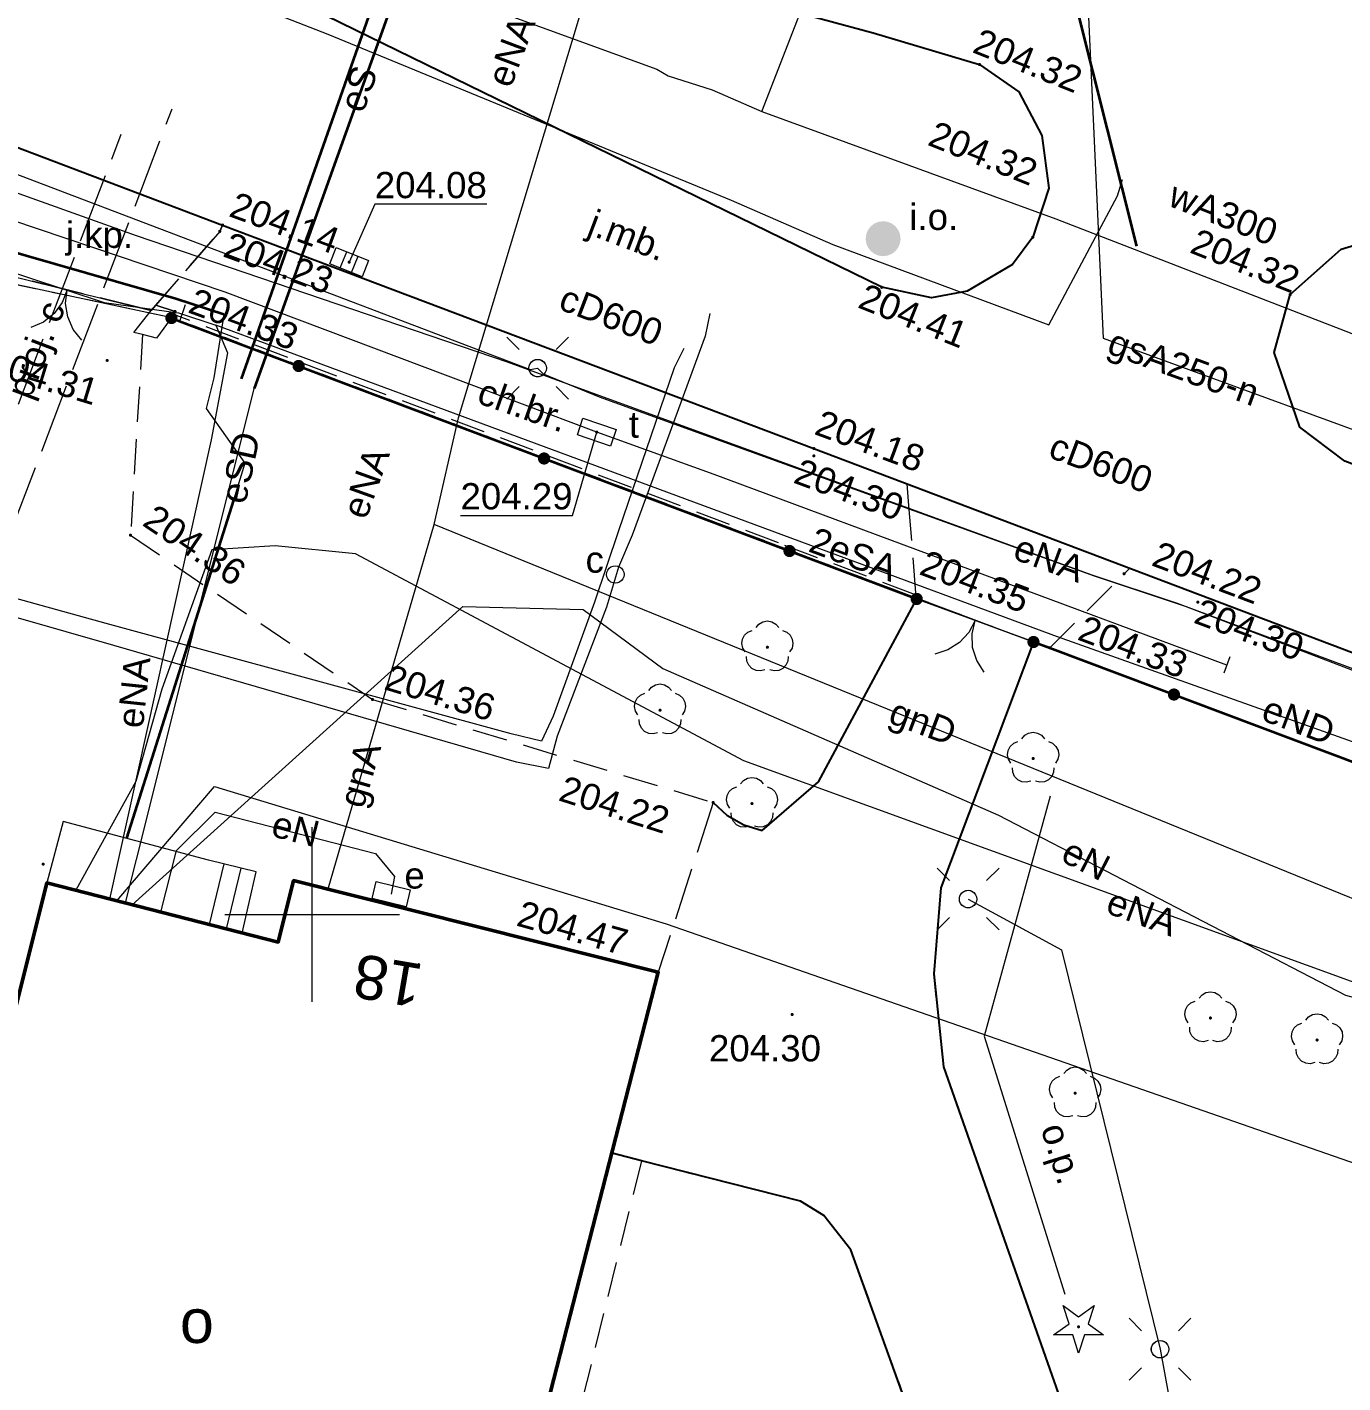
# Model space of a CAD drawing. Extents: x 0 to 7423283, y 0 to 5548300.
# Drawn here: x 7422291.85 to 7422329.48, y 5548236.61 to 5548275.37 of the extents above; entities that cross this region are included whole.
import ezdxf
from ezdxf.enums import TextEntityAlignment as Align

# ---------------------------------------------------------------- set-up
doc = ezdxf.new("R2010")
doc.units = 0
doc.header["$PDSIZE"] = 0.75
for name, pattern in [('PRZER1-1', [2, 1, -1]), ('PRZER2-1', [3, 2, -1]), ('PRZER3-1', [4, 3, -1]), ('PRZER4-1', [5, 4, -1])]:
    doc.linetypes.add(name, pattern=pattern)
doc.layers.get('0').update_dxf_attribs({"linetype": 'CONTINUOUS', "lineweight": 13})
for name, color, linetype, lineweight in [('BUIB04_02', 7, 'CONTINUOUS', 18), ('EGBC03', 7, 'CONTINUOUS', 18), ('EGBS10', 7, 'CONTINUOUS', 18), ('GEPADR', 7, 'CONTINUOUS', 18), ('GEPADR_O', 7, 'CONTINUOUS', 18), ('GSLKOC', 7, 'CONTINUOUS', 18), ('KTCR02', 7, 'PRZER2-1', 18), ('KTCR02_O', 7, 'PRZER2-1', 18), ('KTJZ01', 7, 'PRZER3-1', 18), ('KTJZ01_O', 7, 'PRZER3-1', 18), ('KTKR01', 7, 'CONTINUOUS', 25), ('KTOK02', 7, 'CONTINUOUS', 18), ('KTOK05_01', 7, 'CONTINUOUS', 35), ('RTPW02', 7, 'CONTINUOUS', 13), ('RTPW02_O', 7, 'CONTINUOUS', 13), ('SUSM', 7, 'CONTINUOUS', 18)]:
    doc.layers.add(name, color=color, linetype=linetype, lineweight=lineweight)
for name, color, linetype, lineweight, true_color in [('EGBB01', 7, 'CONTINUOUS', 50, 0x0a0909), ('EGBB01_O', 7, 'CONTINUOUS', 50, 0x0a0909), ('EGBD03', 7, 'CONTINUOUS', 18, 0x008000), ('EGBP04', 7, 'CONTINUOUS', 18, 0x008000), ('EGBU01', 7, 'PRZER1-1', 18, 0x008000), ('OBOO08_01', 7, 'CONTINUOUS', 13, 0x0a0909), ('OBOO08_01_O', 7, 'CONTINUOUS', 13, 0x0a0909), ('OBOP01', 7, 'CONTINUOUS', 18, 0x008000), ('OBOP02', 7, 'CONTINUOUS', 18, 0x008000), ('OBOP05_02', 7, 'CONTINUOUS', 18, 0x0a0909), ('OBOP05_02_O', 7, 'CONTINUOUS', 18, 0x0a0909), ('SUOP03', 1, 'CONTINUOUS', 35, 0xff0000), ('SUPC01', 7, 'CONTINUOUS', 18, 0xd200d2), ('SUPC01_O', 7, 'CONTINUOUS', 18, 0xd200d2), ('SUPC05', 7, 'CONTINUOUS', 18, 0xd200d2), ('SUPC05_O', 7, 'CONTINUOUS', 18, 0xd200d2), ('SUPE03', 1, 'CONTINUOUS', 18, 0xff0000), ('SUPE03_O', 1, 'CONTINUOUS', 18, 0xff0000), ('SUPE04', 1, 'CONTINUOUS', 18, 0xff0000), ('SUPE04_O', 1, 'CONTINUOUS', 18, 0xff0000), ('SUPG03', 7, 'CONTINUOUS', 18, 0xbfbf00), ('SUPG03_O', 7, 'CONTINUOUS', 18, 0xbfbf00), ('SUPG04', 7, 'CONTINUOUS', 18, 0xbfbf00), ('SUPG04_O', 7, 'CONTINUOUS', 18, 0xbfbf00), ('SUPK03', 7, 'CONTINUOUS', 18, 0x803300), ('SUPT01', 7, 'CONTINUOUS', 18, 0xff9100), ('SUPW03', 5, 'CONTINUOUS', 18, 0x0000ff), ('SUPW03_O', 5, 'CONTINUOUS', 18, 0x0000ff), ('SUUS05', 7, 'CONTINUOUS', 18, 0x0a0909), ('SUUS15', 7, 'CONTINUOUS', 18, 0xff9100), ('SUUS15_O', 7, 'CONTINUOUS', 18, 0xff9100), ('SUUS18_01', 7, 'CONTINUOUS', 18, 0x0a0909), ('SUUS18_01_O', 7, 'CONTINUOUS', 18, 0x0a0909), ('SUXX_01', 7, 'CONTINUOUS', 18, 0x0a0909)]:
    doc.layers.add(name, color=color, linetype=linetype, lineweight=lineweight, true_color=true_color)
for name, color, linetype, true_color in [('SUPS01_05', 7, 'CONTINUOUS', 0x803300), ('SUPS01_05_O', 7, 'CONTINUOUS', 0x803300), ('SUPS01_07', 7, 'CONTINUOUS', 0xff9100), ('SUPS01_07_O', 7, 'CONTINUOUS', 0xff9100)]:
    doc.layers.add(name, color=color, linetype=linetype, true_color=true_color)
doc.styles.add('GEO-INFO', font='Arial')

# ---------------------------------------------------------------- blocks, each defined once
blk = doc.blocks.new('EPPGN')
blk.add_hatch(color=0).paths.add_polyline_path([(-0.09, 0), (-0.085595, -0.027812), (-0.072812, -0.052901), (-0.052901, -0.072812), (-0.027812, -0.085595), (0, -0.09), (0.027812, -0.085595), (0.052901, -0.072812), (0.072812, -0.052901), (0.085595, -0.027812), (0.09, 0), (0.085595, 0.027812), (0.072812, 0.052901), (0.052901, 0.072812), (0.027812, 0.085595), (0, 0.09), (-0.027812, 0.085595), (-0.052901, 0.072812), (-0.072812, 0.052901), (-0.085595, 0.027812)])
blk = doc.blocks.new('KOLO')
blk.add_hatch(color=0).paths.add_polyline_path([(0, 0.5), (-0.12941, 0.482963), (-0.25, 0.433013), (-0.353553, 0.353553), (-0.433013, 0.25), (-0.482963, 0.12941), (-0.5, 0), (-0.482963, -0.12941), (-0.433013, -0.25), (-0.353553, -0.353553), (-0.25, -0.433013), (-0.12941, -0.482963), (0, -0.5), (0.12941, -0.482963), (0.25, -0.433013), (0.353553, -0.353553), (0.433013, -0.25), (0.482963, -0.12941), (0.5, 0), (0.482963, 0.12941), (0.433013, 0.25), (0.353553, 0.353553), (0.25, 0.433013), (0.12941, 0.482963)])
blk = doc.blocks.new('OKRAG_PELNY')
at = {"color": 0}
blk.add_lwpolyline([(0.5, 0), (0.482963, -0.12941), (0.433013, -0.25), (0.353553, -0.353553), (0.25, -0.433013), (0.12941, -0.482963), (0, -0.5), (-0.12941, -0.482963), (-0.25, -0.433013), (-0.353553, -0.353553), (-0.433013, -0.25), (-0.482963, -0.12941), (-0.5, 0), (-0.482963, 0.12941), (-0.433013, 0.25), (-0.353553, 0.353553), (-0.25, 0.433013), (-0.12941, 0.482963), (0, 0.5), (0.12941, 0.482963), (0.25, 0.433013), (0.353553, 0.353553), (0.433013, 0.25), (0.482963, 0.12941)], close=True, dxfattribs=at)
blk = doc.blocks.new('SUSM01_01')
at = {"color": 0}
for points in [[(-0.353553, 0.353553), (-0.212132, 0.212132)], [(0.353553, 0.353553), (0.212132, 0.212132)], [(-0.353553, -0.353553), (-0.212132, -0.212132)], [(0.353553, -0.353553), (0.212132, -0.212132)]]:
    blk.add_lwpolyline(points, dxfattribs=at)
blk.add_lwpolyline([(0.1, 0), (0.093969, -0.034202), (0.076604, -0.064279), (0.05, -0.086603), (0.025882, -0.096593), (0, -0.1), (-0.025882, -0.096593), (-0.05, -0.086603), (-0.073305, -0.068017), (-0.090097, -0.043388), (-0.098883, -0.014904), (-0.098883, 0.014904), (-0.090097, 0.043388), (-0.073305, 0.068017), (-0.05, 0.086603), (-0.022252, 0.097493), (0.007473, 0.09972), (0.036534, 0.093087), (0.062349, 0.078183), (0.082624, 0.056332), (0.095557, 0.029476)], close=True, dxfattribs=at)
blk = doc.blocks.new('POINT')
at = {"color": 0}
blk.add_point((0, 0), dxfattribs=at)
blk = doc.blocks.new('SPDIP')
blk.add_hatch(color=0).paths.add_polyline_path([(-0.09, 0), (-0.085595, -0.027812), (-0.072812, -0.052901), (-0.052901, -0.072812), (-0.027812, -0.085595), (0, -0.09), (0.027812, -0.085595), (0.052901, -0.072812), (0.072812, -0.052901), (0.085595, -0.027812), (0.09, 0), (0.085595, 0.027812), (0.072812, 0.052901), (0.052901, 0.072812), (0.027812, 0.085595), (0, 0.09), (-0.027812, 0.085595), (-0.052901, 0.072812), (-0.072812, 0.052901), (-0.085595, 0.027812)])
at = {"color": 0}
blk.add_lwpolyline([(0.177062, -0.544942), (-0.463555, -1.426676), (-0.463555, -0.336792), (-1.500096, 0), (-0.463555, 0.336792), (-0.463555, 1.426676), (0.177062, 0.544942), (1.213603, 0.881734), (0.572986, 0), (1.213603, -0.881734)], close=True, dxfattribs=at)
blk = doc.blocks.new('SPDLP')
blk.add_hatch(color=0).paths.add_polyline_path([(-0.09, 0), (-0.085595, -0.027812), (-0.072812, -0.052901), (-0.052901, -0.072812), (-0.027812, -0.085595), (0, -0.09), (0.027812, -0.085595), (0.052901, -0.072812), (0.072812, -0.052901), (0.085595, -0.027812), (0.09, 0), (0.085595, 0.027812), (0.072812, 0.052901), (0.052901, 0.072812), (0.027812, 0.085595), (0, 0.09), (-0.027812, 0.085595), (-0.052901, 0.072812), (-0.072812, 0.052901), (-0.085595, 0.027812)])
at = {"color": 0}
for points in [[(-1.292703, 0.137547), (-1.355024, 0.389802), (-1.327532, 0.648184), (-1.213525, 0.881678), (-1.026689, 1.062258), (-0.78945, 1.168249), (-0.530282, 1.186929)], [(-0.268652, 1.271938), (-0.048001, 1.40916), (0.20623, 1.462858), (0.463525, 1.426585), (0.693003, 1.304695), (0.867117, 1.11182), (0.964971, 0.871109)], [(1.126667, 0.648554), (1.325358, 0.481106), (1.454989, 0.255912), (1.5, 0), (1.454989, -0.255912), (1.325358, -0.481106), (1.126667, -0.648554)], [(-0.530282, -1.186929), (-0.78945, -1.168249), (-1.026689, -1.062258), (-1.213525, -0.881678), (-1.327532, -0.648184), (-1.355024, -0.389802), (-1.292703, -0.137547)], [(0.964971, -0.871109), (0.867117, -1.11182), (0.693003, -1.304695), (0.463525, -1.426585), (0.20623, -1.462858), (-0.048001, -1.40916), (-0.268652, -1.271938)]]:
    blk.add_lwpolyline(points, dxfattribs=at)
blk = doc.blocks.new('PROSTOKAT2-1_PELNY')
at = {"color": 0}
blk.add_lwpolyline([(1, 0.5), (1, -0.5), (-1, -0.5), (-1, 0.5)], close=True, dxfattribs=at)
blk = doc.blocks.new('SUUS05')
at = {"color": 0}
blk.add_lwpolyline([(0.5, -0.25), (-0.5, -0.25), (-0.5, 0.25), (0.5, 0.25)], close=True, dxfattribs=at)
for points in [[(-0.175, -0.25), (-0.175, 0.25)], [(0.175, -0.25), (0.175, 0.25)]]:
    blk.add_lwpolyline(points, dxfattribs=at)
blk = doc.blocks.new('SZAFA1')
at = {"color": 0}
blk.add_lwpolyline([(-1, -0.5), (-1, 0.5), (1, 0.5), (1, -0.5)], close=True, dxfattribs=at)
blk = doc.blocks.new('PION_C')
at = {"color": 0}
blk.add_lwpolyline([(0, 0.5), (0, -0.5)], dxfattribs=at)
blk = doc.blocks.new('SLBRA')
at = {"color": 0}
for points in [[(0, 0), (-0.068148, -0.517638), (-0.267949, -1), (-0.585786, -1.414214), (-1, -1.732051)], [(1, -1.732051), (0.585786, -1.414214), (0.267949, -1), (0.068148, -0.517638), (0, 0)]]:
    blk.add_lwpolyline(points, dxfattribs=at)

msp = doc.modelspace()

# ---------------------------------------------------------------- linework, layer by layer
at = {"color": 7, "linetype": 'Continuous', "lineweight": 13, "elevation": 100, "flags": 128}
for points in [[(7422300, 5548247.5), (7422300, 5548252.5)], [(7422297.5, 5548250), (7422302.5, 5548250)]]:
    msp.add_lwpolyline(points, dxfattribs=at)
at = {"layer": 'BUIB04_02', "color": 7, "linetype": 'Continuous', "lineweight": 18, "elevation": 10.18}
msp.add_lwpolyline([(7422295.4, 5548267.27), (7422295.53, 5548267.42), (7422296.08, 5548267.24), (7422296.05, 5548267.15), (7422295.55, 5548266.48), (7422295.15, 5548266.58), (7422294.9, 5548266.64)], close=True, dxfattribs=at)
at = {"layer": 'EGBB01', "color": 18, "linetype": 'Continuous', "lineweight": 50, "true_color": 0x0a0909, "elevation": 10.26}
msp.add_lwpolyline([(7422306.26, 5548234.16), (7422309.9, 5548248.35), (7422299.47, 5548250.97), (7422299.03, 5548249.21), (7422292.41, 5548250.9), (7422289.98, 5548241.21), (7422270.8, 5548246.24), (7422271.29, 5548248.19), (7422267.33, 5548249.22), (7422266.83, 5548247.22), (7422260.38, 5548248.91)], dxfattribs=at)
at = {"layer": 'EGBC03', "color": 7, "linetype": 'Continuous', "lineweight": 18, "elevation": 10.26}
msp.add_lwpolyline([(7422306.26, 5548234.16), (7422309.9, 5548248.35), (7422299.47, 5548250.97), (7422299.03, 5548249.21), (7422292.41, 5548250.9), (7422289.98, 5548241.21), (7422270.8, 5548246.24), (7422266.83, 5548247.22), (7422260.38, 5548248.91)], dxfattribs=at)
at = {"layer": 'EGBD03', "color": 96, "linetype": 'Continuous', "lineweight": 18, "true_color": 0x008000, "elevation": 10.3}
msp.add_lwpolyline([(7422255.35, 5548278.49), (7422248.49, 5548253.1), (7422240.39, 5548223.47), (7422232.19, 5548193.55), (7422247.5, 5548189.15), (7422282.6, 5548180.41), (7422301.87, 5548175.57), (7422312.62, 5548173.61), (7422317.43, 5548172.74), (7422345.7, 5548248.35), (7422295.99, 5548267.06), (7422289.86, 5548268.36), (7422265.15, 5548275.67)], close=True, dxfattribs=at)
at = {"layer": 'EGBS10', "color": 7, "linetype": 'Continuous', "lineweight": 18, "elevation": 10.26}
msp.add_lwpolyline([(7422298, 5548249.47), (7422298.4, 5548251.22), (7422297.04, 5548251.55), (7422292.88, 5548252.66), (7422292.41, 5548250.9)], close=True, dxfattribs=at)
at = {"layer": 'EGBS10', "color": 7, "linetype": 'Continuous', "lineweight": 18, "elevation": 10.26, "flags": 128}
for points in [[(7422297.477, 5548251.444), (7422297.057, 5548249.711)], [(7422297.963, 5548251.326), (7422297.541, 5548249.587)]]:
    msp.add_lwpolyline(points, dxfattribs=at)
at = {"layer": 'EGBU01', "color": 7, "linetype": 'Continuous', "lineweight": 18, "elevation": 10.17}
msp.add_lwpolyline([(7422337.27, 5548225.81), (7422345.7, 5548248.35), (7422295.99, 5548267.06), (7422289.86, 5548268.36), (7422265.15, 5548275.67), (7422255.35, 5548278.49), (7422248.49, 5548253.1), (7422240.39, 5548223.47), (7422232.19, 5548193.55), (7422247.5, 5548189.15), (7422282.6, 5548180.41), (7422301.87, 5548175.57), (7422312.62, 5548173.61), (7422317.43, 5548172.74)], close=True, dxfattribs=at)
at = {"layer": 'EGBU01', "color": 96, "linetype": 'PRZER1-1', "lineweight": 18, "ltscale": 0.5, "true_color": 0x008000, "elevation": 10.18}
msp.add_lwpolyline([(7422337.27, 5548225.81), (7422345.7, 5548248.35), (7422295.99, 5548267.06), (7422289.86, 5548268.36), (7422265.15, 5548275.67), (7422255.35, 5548278.49), (7422248.49, 5548253.1), (7422240.39, 5548223.47), (7422232.19, 5548193.55), (7422247.5, 5548189.15), (7422282.6, 5548180.41), (7422301.87, 5548175.57), (7422312.62, 5548173.61), (7422317.43, 5548172.74)], close=True, dxfattribs=at)
at = {"layer": 'GSLKOC', "color": 7, "linetype": 'PRZER2-1', "lineweight": 18, "ltscale": 0.5, "elevation": 10.18}
for points in [[(7422295.15, 5548266.58), (7422294.81, 5548260.84), (7422301.73, 5548256.15), (7422311.47, 5548253.2)], [(7422309.42, 5548242.96), (7422307.4, 5548234.81), (7422310.98, 5548233.85), (7422310.55, 5548232.11), (7422319.191, 5548229.907)]]:
    msp.add_lwpolyline(points, dxfattribs=at)
at = {"layer": 'KTCR02', "color": 7, "linetype": 'PRZER2-1', "lineweight": 18, "ltscale": 0.5, "elevation": 10.18}
for points in [[(7422295.53, 5548267.42), (7422297.36, 5548269.53), (7422297.44, 5548269.71), (7422314.35, 5548263.32), (7422317.011, 5548262.313), (7422317.06, 5548261.69), (7422317.26, 5548259.14), (7422313.34, 5548260.62), (7422296.05, 5548267.15), (7422296.08, 5548267.24)], [(7422321.1, 5548257.62), (7422323.22, 5548259.74), (7422323.381, 5548259.901), (7422341.4, 5548253.08), (7422356.43, 5548247.36), (7422356.39, 5548247.18), (7422356.76, 5548244.27), (7422339.07, 5548250.97), (7422339.04, 5548250.88)]]:
    msp.add_lwpolyline(points, close=True, dxfattribs=at)
at = {"layer": 'KTJZ01', "color": 7, "linetype": 'PRZER3-1', "lineweight": 18, "ltscale": 0.5, "elevation": 10.18}
for points in [[(7422296.73, 5548277.49), (7422296.02, 5548278.06), (7422295.72, 5548278.83), (7422295.85, 5548279.56), (7422296.46, 5548280.19), (7422297.31, 5548280.44), (7422303.36, 5548278.64), (7422306.96, 5548277.66), (7422316.05, 5548275.21), (7422319.09, 5548274.3), (7422320.21, 5548273.52), (7422320.87, 5548272.27), (7422321.07, 5548270.76), (7422320.61, 5548269.36), (7422320.03, 5548268.58), (7422318.73, 5548267.82), (7422317.71, 5548267.63), (7422316.29, 5548267.93)], [(7422290.59, 5548268.45), (7422290.64, 5548268.77), (7422290.4, 5548272.16), (7422290.47, 5548272.35), (7422297.44, 5548269.71), (7422297.36, 5548269.53), (7422295.53, 5548267.42), (7422295.4, 5548267.27)], [(7422329.53, 5548262.96), (7422328.25, 5548263.93), (7422327.51, 5548266.07), (7422327.97, 5548267.72), (7422329.43, 5548269.02), (7422331.02, 5548269.5), (7422332.57, 5548269.17), (7422348.64, 5548263.05), (7422386.58, 5548248.69), (7422433.37, 5548230.93), (7422434.61, 5548230.22), (7422435.35, 5548229.28), (7422435.74, 5548227.97), (7422435.48, 5548226.65), (7422434.44, 5548225.18), (7422432.23, 5548224.24), (7422429.09, 5548225.14), (7422383.01, 5548242.62), (7422358.98, 5548251.79)]]:
    msp.add_lwpolyline(points, close=True, dxfattribs=at)
msp.add_lwpolyline([(7422324.43, 5548227.5), (7422318.06, 5548245.64), (7422317.78, 5548248.3), (7422317.98, 5548250.76), (7422320.63, 5548257.79), (7422317.29, 5548259.02), (7422314.48, 5548253.79), (7422312.87, 5548252.4), (7422312.35, 5548252.56), (7422311.86, 5548252.84), (7422311.47, 5548253.2), (7422309.9, 5548248.35), (7422308.577, 5548243.174), (7422309.42, 5548242.96), (7422313.97, 5548241.8), (7422314.63, 5548241.39), (7422315.41, 5548240.41), (7422319.68, 5548228.55)], dxfattribs=at)
at = {"layer": 'KTKR01', "color": 7, "linetype": 'Continuous', "lineweight": 25, "elevation": 10.18}
for points in [[(7422240.02, 5548291.48), (7422254.7, 5548285.88), (7422258.43, 5548284.45), (7422259.85, 5548283.95), (7422290.47, 5548272.35), (7422297.44, 5548269.71), (7422314.35, 5548263.32), (7422341.4, 5548253.08), (7422356.43, 5548247.36), (7422363.18, 5548244.79), (7422391.68, 5548234), (7422412.76, 5548225.96), (7422436.61, 5548216.94), (7422447.83, 5548212.7), (7422451.56, 5548211.28)], [(7422311.47, 5548253.2), (7422311.86, 5548252.84), (7422312.35, 5548252.56), (7422312.87, 5548252.4), (7422314.48, 5548253.79), (7422317.29, 5548259.02)], [(7422320.63, 5548257.79), (7422317.98, 5548250.76), (7422317.78, 5548248.3), (7422318.06, 5548245.64), (7422324.43, 5548227.5), (7422325.51, 5548225.5), (7422327.18, 5548224.01), (7422335.65, 5548221.55)], [(7422319.68, 5548228.55), (7422315.41, 5548240.41), (7422314.63, 5548241.39), (7422313.97, 5548241.8), (7422309.42, 5548242.96), (7422308.577, 5548243.174)]]:
    msp.add_lwpolyline(points, dxfattribs=at)
for points in [[(7422296.73, 5548277.49), (7422296.02, 5548278.06), (7422295.72, 5548278.83), (7422295.85, 5548279.56), (7422296.46, 5548280.19), (7422297.31, 5548280.44), (7422303.36, 5548278.64), (7422306.96, 5548277.66), (7422316.05, 5548275.21), (7422319.09, 5548274.3), (7422320.21, 5548273.52), (7422320.87, 5548272.27), (7422321.07, 5548270.76), (7422320.61, 5548269.36), (7422320.03, 5548268.58), (7422318.73, 5548267.82), (7422317.71, 5548267.63), (7422316.29, 5548267.93)], [(7422329.53, 5548262.96), (7422328.25, 5548263.93), (7422327.51, 5548266.07), (7422327.97, 5548267.72), (7422329.43, 5548269.02), (7422331.02, 5548269.5), (7422332.57, 5548269.17), (7422348.64, 5548263.05), (7422386.58, 5548248.69), (7422433.37, 5548230.93), (7422434.61, 5548230.22), (7422435.35, 5548229.28), (7422435.74, 5548227.97), (7422435.48, 5548226.65), (7422434.44, 5548225.18), (7422432.23, 5548224.24), (7422429.09, 5548225.14), (7422383.01, 5548242.62), (7422358.98, 5548251.79)]]:
    msp.add_lwpolyline(points, close=True, dxfattribs=at)
at = {"layer": 'KTOK02', "color": 7, "linetype": 'Continuous', "lineweight": 18, "elevation": 10.18}
for points in [[(7422290.59, 5548268.45), (7422295.4, 5548267.27)], [(7422317.29, 5548259.02), (7422320.63, 5548257.79)]]:
    msp.add_lwpolyline(points, dxfattribs=at)
at = {"layer": 'KTOK05_01', "color": 7, "linetype": 'Continuous', "lineweight": 35, "elevation": 10.18}
for points in [[(7422295.977, 5548267.052), (7422317.29, 5548259.02)], [(7422320.63, 5548257.79), (7422321.1, 5548257.62), (7422339.04, 5548250.88), (7422345.715, 5548248.39), (7422356.76, 5548244.27)]]:
    msp.add_lwpolyline(points, dxfattribs=at)
at = {"layer": 'OBOP05_02', "color": 18, "linetype": 'Continuous', "lineweight": 18, "true_color": 0x0a0909, "elevation": 10.1}
msp.add_lwpolyline([(7422321.11, 5548253.38), (7422319.22, 5548246.52), (7422321.53, 5548239.14)], dxfattribs=at)
at = {"layer": 'SUOP03', "color": 1, "linetype": 'Continuous', "lineweight": 35, "true_color": 0xff0000, "elevation": 10.18}
for points in [[(7422305.44, 5548286.56), (7422297.97, 5548265.31)], [(7422306, 5548286.41), (7422298.34, 5548265.04)], [(7422297.48, 5548267.15), (7422296.1, 5548267.6), (7422287.53, 5548270.06), (7422267.06, 5548276.46), (7422255.9, 5548279.98), (7422255.35, 5548279.58)], [(7422297.75, 5548261.84), (7422294.69, 5548252.18)]]:
    msp.add_lwpolyline(points, dxfattribs=at)
at = {"layer": 'SUOP03', "color": 52, "linetype": 'Continuous', "lineweight": 35, "true_color": 0xbfbf00, "elevation": 10.18}
msp.add_lwpolyline([(7422320.65, 5548280.75), (7422323.58, 5548269.11)], dxfattribs=at)
at = {"layer": 'SUPC01', "color": 212, "linetype": 'PRZER4-1', "lineweight": 18, "ltscale": 0.5, "true_color": 0xd200d2, "elevation": 10.18}
for points in [[(7422249.829, 5548270.636), (7422290.487, 5548258.572), (7422295.994, 5548273.03)], [(7422289.822, 5548259.917), (7422294.544, 5548272.313)]]:
    msp.add_lwpolyline(points, dxfattribs=at)
at = {"layer": 'SUPC05', "color": 212, "linetype": 'Continuous', "lineweight": 18, "true_color": 0xd200d2, "elevation": 10.18}
for points in [[(7422310.63, 5548266.18), (7422310.35, 5548265.63), (7422308.76, 5548260.97), (7422308.08, 5548258.93), (7422306.89, 5548255.67), (7422306.56, 5548254.95), (7422305.69, 5548255.16), (7422294.11, 5548258.32), (7422284.57, 5548260.96), (7422273.08, 5548264.63), (7422261.56, 5548268.29), (7422250.54, 5548271.58), (7422238.13, 5548274.87), (7422237.55, 5548275.03), (7422237.41, 5548274.51), (7422236.41, 5548271.67)], [(7422311.37, 5548267.18), (7422311.24, 5548266.53), (7422309.15, 5548260.84), (7422308.76, 5548259.93), (7422308.42, 5548258.79), (7422307.01, 5548255.1), (7422306.76, 5548254.17), (7422305.85, 5548254.35), (7422294.33, 5548257.69), (7422284.85, 5548260.41), (7422273.34, 5548264.12), (7422250.96, 5548271), (7422238.57, 5548274.43), (7422238, 5548274.58), (7422237.68, 5548274.1), (7422236.67, 5548271.13)]]:
    msp.add_lwpolyline(points, dxfattribs=at)
at = {"layer": 'SUPE03', "color": 1, "linetype": 'Continuous', "lineweight": 18, "true_color": 0xff0000, "elevation": 10.18}
for points in [[(7422261.97, 5548296.87), (7422256.93, 5548283.92), (7422255.09, 5548279.99), (7422272.79, 5548274.23), (7422287.7, 5548269.5), (7422288.62, 5548269.29), (7422294.05, 5548267.5), (7422296.18, 5548267.2), (7422297.25, 5548266.85)], [(7422294.66, 5548250.33), (7422295.14, 5548252.21), (7422298.34, 5548265.04), (7422306, 5548286.41), (7422306.72, 5548286.75)], [(7422297.25, 5548266.85), (7422297.58, 5548266.06), (7422297.11, 5548263.57), (7422294.21, 5548250.44)], [(7422428.99, 5548217.93), (7422391.48, 5548231.93), (7422352.05, 5548246.87), (7422337.66, 5548252.12), (7422321.32, 5548257.94), (7422297.25, 5548266.85)]]:
    msp.add_lwpolyline(points, dxfattribs=at)
at = {"layer": 'SUPE04', "color": 1, "linetype": 'Continuous', "lineweight": 18, "true_color": 0xff0000, "elevation": 10.18}
for points in [[(7422251.75, 5548282.04), (7422256.02, 5548283.55), (7422258.32, 5548283.61), (7422259.3, 5548283.21), (7422275.24, 5548277.15), (7422281.72, 5548274.9), (7422306.24, 5548265.58), (7422306.45, 5548265.62), (7422306.61, 5548265.46), (7422308.21, 5548264.8), (7422322.37, 5548259.68), (7422324.97, 5548258.81), (7422334.17, 5548255.3), (7422334.31, 5548255.04), (7422334.53, 5548255.2), (7422362.89, 5548244.27), (7422363.98, 5548243.74), (7422371.44, 5548241.16), (7422384.67, 5548236.21), (7422394.94, 5548232.24), (7422413.77, 5548224.77), (7422417.46, 5548223.38), (7422420.71, 5548222.05), (7422424.52, 5548220.64)], [(7422257.95, 5548281.88), (7422278.42, 5548275.33), (7422294.97, 5548269.41), (7422305.58, 5548265.8), (7422322.27, 5548259.72), (7422324.74, 5548258.9), (7422331.06, 5548256.55), (7422334.17, 5548255.3), (7422334.53, 5548255.2), (7422359.07, 5548245.76), (7422373.76, 5548239.91), (7422385.51, 5548235.48), (7422386.37, 5548235.03), (7422394.44, 5548231.87), (7422395.38, 5548231.34), (7422415.05, 5548223.97), (7422423.26, 5548220.97), (7422424.48, 5548220.46), (7422424.52, 5548220.64)], [(7422240.99, 5548278.76), (7422252.01, 5548275.18), (7422253.26, 5548276.15), (7422255.1, 5548278.99), (7422255.35, 5548279.58), (7422255.9, 5548279.98), (7422267.06, 5548276.46), (7422287.53, 5548270.06), (7422296.1, 5548267.6), (7422297.48, 5548267.15), (7422297.19, 5548265.34), (7422296.97, 5548264.47), (7422298.08, 5548262.9), (7422297.75, 5548261.84), (7422294.69, 5548252.18)], [(7422340.89, 5548208.61), (7422341.34, 5548209.3), (7422345.76, 5548220.11), (7422347.9, 5548226.25), (7422353.15, 5548239.8), (7422332.06, 5548247.24), (7422312.35, 5548254.39), (7422301.24, 5548260.31), (7422298.94, 5548260.54), (7422297.13, 5548260.42), (7422295.7, 5548256.44), (7422294.96, 5548253.8), (7422293.24, 5548250.69)], [(7422294.85, 5548250.28), (7422304.31, 5548258.8), (7422307.75, 5548258.72), (7422310.03, 5548257.03), (7422319.63, 5548252.84), (7422329.55, 5548247.69), (7422336.07, 5548245.95), (7422343.91, 5548242.95), (7422344.55, 5548242.88), (7422345.43, 5548245.46)], [(7422294.42, 5548250.39), (7422297.21, 5548253.66), (7422310.13, 5548249.73), (7422346.33, 5548237.14), (7422346.66, 5548236.91), (7422343.07, 5548226.98), (7422339.56, 5548217.7), (7422338.09, 5548213.58), (7422340.89, 5548208.61), (7422341.14, 5548207.99), (7422350.93, 5548189.86), (7422351.96, 5548187.82), (7422352.74, 5548186.5), (7422338.72, 5548157.49), (7422345.35, 5548152.55), (7422352.72, 5548136.72), (7422381.48, 5548124.87), (7422385.94, 5548124.31), (7422391.48, 5548123.76), (7422404.77, 5548122.02), (7422417.61, 5548122.86)], [(7422295.67, 5548250.07), (7422296.12, 5548251.83), (7422297.23, 5548252.92), (7422301.81, 5548251.74), (7422302.36, 5548251.09), (7422302.26, 5548250.58)], [(7422318.76, 5548250.44), (7422321.43, 5548248.99), (7422324.25, 5548237.57), (7422326.52, 5548225.18), (7422328.96, 5548223.51), (7422328.53, 5548218.24), (7422328.81, 5548217.5), (7422323.91, 5548206.51), (7422319.22, 5548194.26), (7422312.41, 5548193.89), (7422315.53, 5548189.37)]]:
    msp.add_lwpolyline(points, dxfattribs=at)
at = {"layer": 'SUPG03', "color": 52, "linetype": 'Continuous', "lineweight": 18, "true_color": 0xbfbf00, "elevation": 10.18}
msp.add_lwpolyline([(7422276.42, 5548299.13), (7422279.79, 5548297.91), (7422280.65, 5548297.48), (7422290.5, 5548293.81), (7422303.97, 5548289.15), (7422306.66, 5548288.33), (7422317.49, 5548284.63), (7422321.86, 5548283.18), (7422322.62, 5548266.48), (7422332.95, 5548262.7), (7422343.98, 5548258.91), (7422377.44, 5548245.86), (7422398.71, 5548237.72), (7422399.65, 5548237.27), (7422417.47, 5548231.26), (7422418.28, 5548230.87), (7422435.32, 5548224.42)], dxfattribs=at)
at = {"layer": 'SUPG04', "color": 52, "linetype": 'Continuous', "lineweight": 18, "true_color": 0xbfbf00, "elevation": 10.18}
for points in [[(7422303.49, 5548261.15), (7422304.19, 5548264.2), (7422309.29, 5548281.1), (7422309.31, 5548281.38), (7422309.72, 5548282.61), (7422310.23, 5548283.82), (7422312.25, 5548291.54), (7422313.96, 5548296.59)], [(7422300.46, 5548250.73), (7422303.49, 5548261.15)], [(7422353.86, 5548234.2), (7422354.01, 5548234.83), (7422355.91, 5548239.8), (7422303.49, 5548261.15)]]:
    msp.add_lwpolyline(points, dxfattribs=at)
at = {"layer": 'SUPK03', "color": 36, "linetype": 'Continuous', "lineweight": 18, "true_color": 0x803300, "elevation": 10.18}
for points in [[(7422246.97, 5548297.89), (7422247.53, 5548298.17), (7422264.57, 5548291.39), (7422265.71, 5548291.01), (7422272.32, 5548288.37), (7422301.55, 5548277.2), (7422309.86, 5548274.17), (7422310.18, 5548273.98), (7422311.44, 5548273.58), (7422312.86, 5548272.96), (7422321.27, 5548269.89), (7422333.03, 5548265.33), (7422347.57, 5548259.96), (7422348.07, 5548259.86), (7422349.18, 5548259.39), (7422349.35, 5548259.22), (7422357.36, 5548256.35), (7422363.14, 5548254.13), (7422388.58, 5548244.58), (7422399.68, 5548240.41)], [(7422312.86, 5548272.96), (7422320.33, 5548292.15), (7422320.66, 5548293.09)]]:
    msp.add_lwpolyline(points, dxfattribs=at)
at = {"layer": 'SUPS01_05_O', "color": 36, "linetype": 'Continuous', "lineweight": 9, "true_color": 0x803300, "elevation": 10.8, "flags": 128}
msp.add_lwpolyline([(7422304.997, 5548270.305), (7422301.793, 5548270.305), (7422301.06, 5548268.65)], dxfattribs=at)
at = {"layer": 'SUPS01_07_O', "color": 30, "linetype": 'Continuous', "lineweight": 9, "true_color": 0xff9100, "elevation": 10.8, "flags": 128}
msp.add_lwpolyline([(7422304.244, 5548261.41), (7422307.448, 5548261.41), (7422308.14, 5548263.79)], dxfattribs=at)
at = {"layer": 'SUPT01', "color": 30, "linetype": 'Continuous', "lineweight": 18, "true_color": 0xff9100, "elevation": 10.18}
msp.add_lwpolyline([(7422326.16, 5548257.13), (7422311.5, 5548262.58), (7422308.14, 5548263.79), (7422297.51, 5548267.79), (7422260.9, 5548280.15), (7422254.27, 5548280), (7422251.99, 5548280.35)], dxfattribs=at)
at = {"layer": 'SUPW03', "color": 5, "linetype": 'Continuous', "lineweight": 18, "true_color": 0x0000ff, "elevation": 10.18}
msp.add_lwpolyline([(7422239.22, 5548299.67), (7422248.21, 5548296.04), (7422248.7, 5548296.21), (7422248.94, 5548295.78), (7422249.84, 5548295.31), (7422271.62, 5548286.07), (7422282.79, 5548281.9), (7422286.15, 5548280.73), (7422300.45, 5548275.17), (7422311.98, 5548270.42), (7422314.89, 5548269.15), (7422321.07, 5548266.86), (7422323.03, 5548270.55), (7422323.18, 5548271.01)], dxfattribs=at)

# ---------------------------------------------------------------- block references
at = {"layer": 'EGBP04', "color": 96, "lineweight": 18, "true_color": 0x008000, "xscale": 0.5, "yscale": 0.5, "rotation": 90}
msp.add_blockref('EPPGN', (7422295.99, 5548267.06, 10.32), dxfattribs=at)
at = {"layer": 'GEPADR', "color": 7, "lineweight": 18, "rotation": 90}
msp.add_blockref('POINT', (7422303.056, 5548248.585, 10.28), dxfattribs=at)
at = {"layer": 'KTOK02', "color": 7, "lineweight": 18, "xscale": 0.75, "yscale": 0.75}
for p, rotation in [((7422292.995, 5548267.86, 10.18), 346.2162828127074), ((7422318.96, 5548258.405, 10.18), 339.7830905932379)]:
    msp.add_blockref('SLBRA', p, dxfattribs=dict(at, rotation=rotation))
at = {"layer": 'KTOK05_01', "color": 7, "lineweight": 35, "xscale": 0.35, "yscale": 0.35, "rotation": 90}
for p in [(7422295.977, 5548267.052, 10.18), (7422299.615, 5548265.681, 10.18), (7422306.634, 5548263.036, 10.18), (7422313.652, 5548260.391, 10.18), (7422317.29, 5548259.02, 10.18), (7422320.63, 5548257.79, 10.18), (7422324.647, 5548256.288, 10.18)]:
    msp.add_blockref('KOLO', p, dxfattribs=at)
at = {"layer": 'OBOO08_01', "color": 18, "lineweight": 13, "true_color": 0x0a0909, "rotation": 90}
msp.add_blockref('KOLO', (7422316.33, 5548269.32, 10.2), dxfattribs=at)
at = {"layer": 'OBOP01', "color": 96, "lineweight": 18, "true_color": 0x008000, "xscale": 0.5, "yscale": 0.5, "rotation": 90}
msp.add_blockref('SPDIP', (7422321.92, 5548238.21, 10.12), dxfattribs=at)
at = {"layer": 'OBOP02', "color": 96, "lineweight": 18, "true_color": 0x008000, "xscale": 0.5, "yscale": 0.5, "rotation": 90}
for p in [(7422313.02, 5548257.64, 10.12), (7422309.95, 5548255.84, 10.12), (7422320.62, 5548254.46, 10.12), (7422312.58, 5548253.17, 10.12), (7422325.69, 5548247.04, 10.12), (7422328.74, 5548246.41, 10.12), (7422321.82, 5548244.89, 10.12)]:
    msp.add_blockref('SPDLP', p, dxfattribs=at)
at = {"layer": 'RTPW02', "color": 7, "lineweight": 13, "xscale": 0.09, "yscale": 0.09, "rotation": 90}
for p in [(7422319.09, 5548274.3, 10.2), (7422297.44, 5548269.71, 10.2), (7422297.36, 5548269.53, 10.2), (7422320.61, 5548269.36, 10.2), (7422316.29, 5548267.93, 10.2), (7422327.97, 5548267.72, 10.2), (7422296.08, 5548267.24, 10.2), (7422294.14, 5548265.84, 10.2), (7422314.35, 5548263.32, 10.2), (7422314.35, 5548263.11, 10.2), (7422294.808, 5548260.844, 10.2), (7422323.22, 5548259.74, 10.2), (7422317.26, 5548259.14, 10.2), (7422325.33, 5548258.93, 10.2), (7422321.1, 5548257.62, 10.2), (7422301.727, 5548256.145, 10.2), (7422311.47, 5548253.2, 10.2), (7422292.31, 5548251.44, 10.2), (7422309.86, 5548248.33, 10.2), (7422313.73, 5548247.14, 10.2)]:
    msp.add_blockref('KOLO', p, dxfattribs=at)
at = {"layer": 'SUPS01_05', "color": 36, "lineweight": 5, "true_color": 0x803300, "xscale": 0.09, "yscale": 0.09, "rotation": 90}
msp.add_blockref('KOLO', (7422301.06, 5548268.65, 10.24), dxfattribs=at)
at = {"layer": 'SUPS01_07', "color": 30, "lineweight": 5, "true_color": 0xff9100, "xscale": 0.09, "yscale": 0.09, "rotation": 90}
msp.add_blockref('KOLO', (7422308.14, 5548263.79, 10.24), dxfattribs=at)
at = {"layer": 'SUSM', "color": 7, "lineweight": 18, "rotation": 90}
for name, p, xscale, yscale in [('SUSM01_01', (7422306.45, 5548265.62, 10.24), 2.5, 2.5), ('OKRAG_PELNY', (7422306.45, 5548265.62, 10.24), 0.5, 0.5), ('SUSM01_01', (7422318.76, 5548250.44, 10.24), 2.5, 2.5), ('OKRAG_PELNY', (7422318.76, 5548250.44, 10.24), 0.5, 0.5), ('SUSM01_01', (7422324.25, 5548237.57, 10.24), 2.5, 2.5), ('OKRAG_PELNY', (7422324.25, 5548237.57, 10.24), 0.5, 0.5)]:
    msp.add_blockref(name, p, dxfattribs=dict(at, xscale=xscale, yscale=yscale))
at = {"layer": 'SUUS05', "color": 18, "lineweight": 18, "true_color": 0x0a0909, "rotation": 338.3046697658868}
msp.add_blockref('SUUS05', (7422301.06, 5548268.65, 10.24), dxfattribs=at)
at = {"layer": 'SUUS15', "color": 30, "lineweight": 18, "true_color": 0xff9100, "xscale": 0.5, "yscale": 0.5, "rotation": 341.1999049927852}
msp.add_blockref('PROSTOKAT2-1_PELNY', (7422308.14, 5548263.79, 10.24), dxfattribs=at)
at = {"layer": 'SUUS15', "color": 212, "lineweight": 18, "true_color": 0xd200d2, "xscale": 0.5, "yscale": 0.5, "rotation": 90}
msp.add_blockref('OKRAG_PELNY', (7422308.67, 5548259.72, 10.24), dxfattribs=at)
at = {"layer": 'SUUS18_01', "color": 18, "lineweight": 18, "true_color": 0x0a0909, "xscale": 0.5, "yscale": 0.5, "rotation": 346.4832202403302}
msp.add_blockref('SZAFA1', (7422302.26, 5548250.58, 10.24), dxfattribs=at)
at = {"layer": 'SUXX_01', "color": 18, "lineweight": 18, "true_color": 0x0a0909, "xscale": 0.5, "yscale": 0.5}
for p, rotation in [((7422296.29, 5548267.19, 10.24), 341.1999049927852), ((7422326.16, 5548257.13, 10.24), 339.3762718051485)]:
    msp.add_blockref('PION_C', p, dxfattribs=dict(at, rotation=rotation))

# ---------------------------------------------------------------- texts
at = {"layer": 'EGBB01_O', "color": 18, "linetype": 'Continuous', "lineweight": 0, "true_color": 0x0a0909, "style": 'GEO-INFO'}
msp.add_text('o', height=1.25, dxfattribs=at).set_placement((7422296.22, 5548239, 10.8), align=Align.TOP_LEFT)
at = {"layer": 'GEPADR_O', "color": 7, "linetype": 'Continuous', "lineweight": 0, "style": 'GEO-INFO'}
msp.add_text('18', height=1.25, rotation=170.2418, dxfattribs=at).set_placement((7422302.27, 5548248.72, 10.8), align=Align.CENTER)
at = {"layer": 'KTCR02_O', "color": 7, "linetype": 'Continuous', "lineweight": 0, "style": 'GEO-INFO'}
msp.add_text('ch.br.', height=0.75, rotation=340.7192, dxfattribs=at).set_placement((7422306.038, 5548264.572, 10.8), align=Align.MIDDLE)
at = {"layer": 'KTJZ01_O', "color": 7, "linetype": 'Continuous', "lineweight": 0, "style": 'GEO-INFO'}
msp.add_text('j.mb.', height=0.75, rotation=339.2711, dxfattribs=at).set_placement((7422308.994, 5548269.33, 10.8), align=Align.MIDDLE)
msp.add_text('j.kp.', height=0.75, dxfattribs=at).set_placement((7422293.92, 5548269.338, 10.8), align=Align.MIDDLE)
at = {"layer": 'OBOO08_01_O', "color": 18, "linetype": 'Continuous', "lineweight": 0, "true_color": 0x0a0909, "style": 'GEO-INFO'}
msp.add_text('i.o.', height=0.75, dxfattribs=at).set_placement((7422317.08, 5548269.57, 10.8))
at = {"layer": 'OBOP05_02_O', "color": 18, "linetype": 'Continuous', "lineweight": 0, "true_color": 0x0a0909, "style": 'GEO-INFO'}
msp.add_text('o.p.', height=0.75, rotation=287.3805, dxfattribs=at).set_placement((7422321.091, 5548243.054, 10.8), align=Align.CENTER)
at = {"layer": 'RTPW02_O', "color": 7, "linetype": 'Continuous', "lineweight": 0, "style": 'GEO-INFO'}
for s, rotation, p in [('204.32', 338.1771, (7422318.847, 5548274.659, 10.8)), ('204.32', 338.1771, (7422317.568, 5548272.011, 10.8)), ('204.14', 339.8453, (7422297.585, 5548269.973, 10.8)), ('204.23', 339.8453, (7422297.414, 5548268.825, 10.8)), ('204.32', 338.1771, (7422325.063, 5548268.936, 10.8)), ('204.33', 339.8453, (7422296.414, 5548267.222, 10.8)), ('204.41', 338.1771, (7422315.57, 5548267.365, 10.8)), ('204.31', 342.9793, (7422290.68, 5548265.49, 10.8)), ('204.18', 339.6795, (7422314.327, 5548263.742, 10.8)), ('204.30', 339.6795, (7422313.728, 5548262.355, 10.8)), ('204.36', 326.0209, (7422295.111, 5548261.144, 10.8)), ('204.35', 339.2677, (7422317.326, 5548259.737, 10.8)), ('204.22', 339.2677, (7422323.97, 5548259.99, 10.8)), ('204.30', 339.6285, (7422325.175, 5548258.351, 10.8)), ('204.33', 339.2677, (7422321.85, 5548257.87, 10.8)), ('204.36', 343.115, (7422302.026, 5548256.446, 10.8)), ('204.22', 342.3639, (7422307.01, 5548253.27, 10.8)), ('204.47', 344.2818, (7422305.81, 5548249.69, 10.8)), ('204.30', 359.9998, (7422311.35, 5548245.8, 10.8))]:
    msp.add_text(s, height=0.75, rotation=rotation, dxfattribs=at).set_placement(p)
at = {"layer": 'SUPC01_O', "color": 212, "linetype": 'Continuous', "lineweight": 0, "true_color": 0xd200d2, "style": 'GEO-INFO'}
msp.add_text('proj. c', height=0.75, rotation=69.1483, dxfattribs=at).set_placement((7422292.183, 5548266.115, 10.8), align=Align.MIDDLE)
at = {"layer": 'SUPC05_O', "color": 212, "linetype": 'Continuous', "lineweight": 0, "true_color": 0xd200d2, "style": 'GEO-INFO'}
for rotation, p in [(339.0858, (7422307.006, 5548267.321, 10.8)), (339.4438, (7422321.013, 5548263.086, 10.8))]:
    msp.add_text('cD600', height=0.75, rotation=rotation, dxfattribs=at).set_placement(p)
at = {"layer": 'SUPE03_O', "color": 1, "linetype": 'Continuous', "lineweight": 0, "true_color": 0xff0000, "style": 'GEO-INFO'}
for s, rotation, p in [('eS', 70.2798, (7422301.457, 5548272.878, 10.8)), ('eSD', 77.7486, (7422298.09, 5548261.7, 10.8)), ('2eSA', 339.6683, (7422314.156, 5548260.39, 10.8))]:
    msp.add_text(s, height=0.75, rotation=rotation, dxfattribs=at).set_placement(p)
at = {"layer": 'SUPE04_O', "color": 1, "linetype": 'Continuous', "lineweight": 0, "true_color": 0xff0000, "style": 'GEO-INFO'}
for s, rotation, p in [('eNA', 69.3254, (7422305.677, 5548273.595, 10.8)), ('eNA', 70.1883, (7422301.542, 5548261.257, 10.8)), ('eNA', 339.7583, (7422320, 5548260.18, 10.8)), ('eNA', 83.9557, (7422295.162, 5548255.302, 10.8)), ('eND', 339.2171, (7422327.099, 5548255.574, 10.8)), ('eN', 345.5522, (7422298.79, 5548252.249, 10.8)), ('eN', 332.7156, (7422321.367, 5548251.552, 10.8)), ('eNA', 339.7583, (7422322.654, 5548250.064, 10.8))]:
    msp.add_text(s, height=0.75, rotation=rotation, dxfattribs=at).set_placement(p)
at = {"layer": 'SUPG03_O', "color": 18, "linetype": 'Continuous', "lineweight": 0, "true_color": 0x0a0909, "style": 'GEO-INFO'}
msp.add_text('gsA250-n', height=0.75, rotation=339.9626, dxfattribs=at).set_placement((7422322.694, 5548266.057, 10.8))
at = {"layer": 'SUPG04_O', "color": 18, "linetype": 'Continuous', "lineweight": 0, "true_color": 0x0a0909, "style": 'GEO-INFO'}
for s, rotation, p in [('gnD', 339.4823, (7422316.44, 5548255.494, 10.8)), ('gnA', 73.9598, (7422301.467, 5548253, 10.8))]:
    msp.add_text(s, height=0.75, rotation=rotation, dxfattribs=at).set_placement(p)
at = {"layer": 'SUPS01_05_O', "color": 36, "linetype": 'Continuous', "lineweight": 0, "true_color": 0x803300, "style": 'GEO-INFO'}
msp.add_text('204.08', height=0.75, rotation=359.9998, dxfattribs=at).set_placement((7422301.793, 5548270.478))
at = {"layer": 'SUPS01_07_O', "color": 30, "linetype": 'Continuous', "lineweight": 0, "true_color": 0xff9100, "style": 'GEO-INFO'}
msp.add_text('204.29', height=0.75, rotation=359.9998, dxfattribs=at).set_placement((7422304.244, 5548261.582))
at = {"layer": 'SUPW03_O', "color": 5, "linetype": 'Continuous', "lineweight": 0, "true_color": 0x0000ff, "style": 'GEO-INFO'}
msp.add_text('wA300', height=0.75, rotation=338.4285, dxfattribs=at).set_placement((7422324.436, 5548270.28, 10.8))
at = {"layer": 'SUUS15_O', "color": 30, "linetype": 'Continuous', "lineweight": 0, "true_color": 0xff9100, "style": 'GEO-INFO'}
msp.add_text('t', height=0.75, rotation=359.9998, dxfattribs=at).set_placement((7422309.06, 5548263.63, 10.8))
at = {"layer": 'SUUS15_O', "color": 212, "linetype": 'Continuous', "lineweight": 0, "true_color": 0xd200d2, "style": 'GEO-INFO'}
msp.add_text('c', height=0.75, rotation=359.9998, dxfattribs=at).set_placement((7422307.82, 5548259.77, 10.8))
at = {"layer": 'SUUS18_01_O', "color": 18, "linetype": 'Continuous', "lineweight": 0, "true_color": 0x0a0909, "style": 'GEO-INFO'}
msp.add_text('e', height=0.75, rotation=359.9998, dxfattribs=at).set_placement((7422302.64, 5548250.74, 10.8))

doc.saveas('drawing.dxf')
